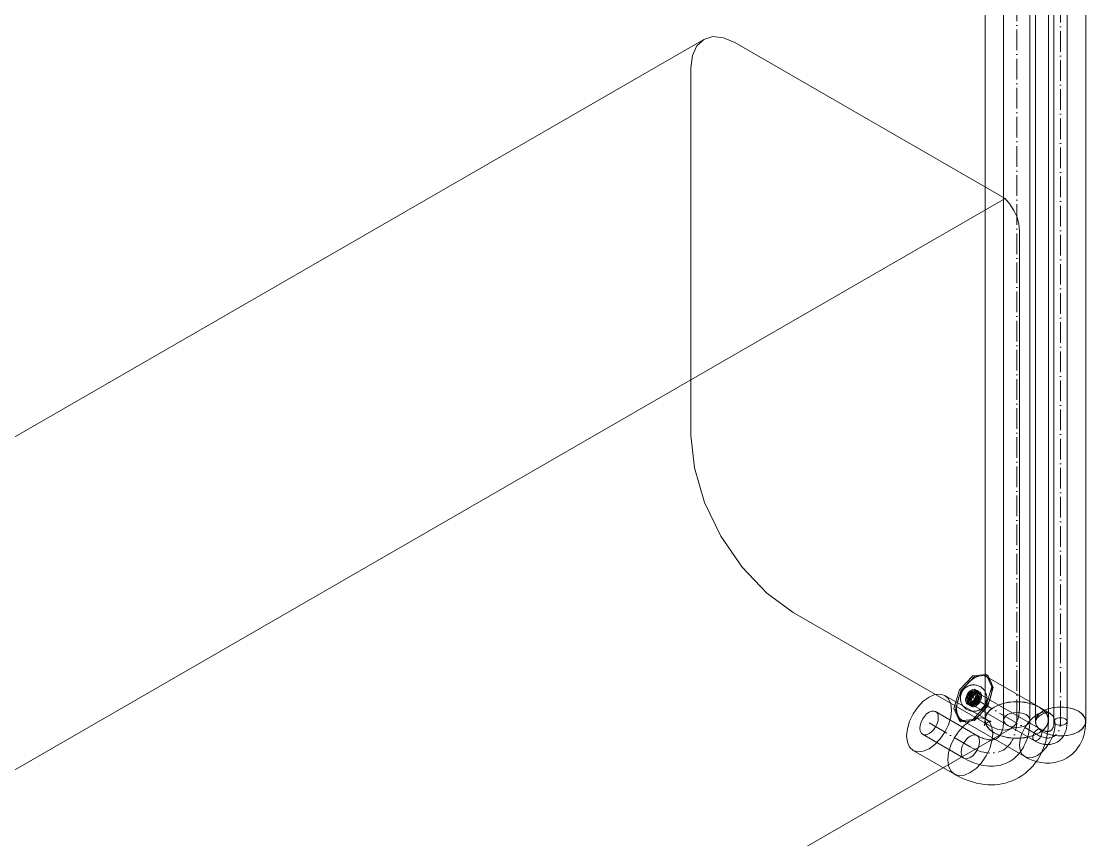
# Model space of a CAD drawing. Header units: millimetres. Extents: x -88595 to 880822, y -1054509 to -148035.
# Drawn here: x 435796 to 436312, y -346250 to -345853 of the extents above; entities that cross this region are included whole.
import ezdxf

# ---------------------------------------------------------------- set-up
doc = ezdxf.new("R2010")
doc.units = ezdxf.units.MM
doc.linetypes.add('$12$ADSK_Осевая', pattern=[14, 10, -2, 0, -2])
doc.linetypes.add('$13$ADSK_Осевая', pattern=[14, 10, -2, 0, -2])
for name, color, linetype, lineweight in [('Изоляция', 7, 'Continuous', 18), ('Оборудование', 7, 'Continuous', 18), ('Трубопровод', 7, 'Continuous', 18), ('Трубопроводы', 7, 'Continuous', 18)]:
    doc.layers.add(name, color=color, linetype=linetype, lineweight=lineweight)

# ---------------------------------------------------------------- blocks, each defined once
blk = doc.blocks.new('$0$ADSK_Настенный внутренний блок кондиционера1 - 1U24TL5FRA-A-V157-В_ОВ3_1')
at = {"layer": 'Оборудование'}
for p, q in [((142.14, -5481.21), (-570.62, -5892.73)), ((157.14, -5482.7), (287.96, -5558.22)), ((135.93, -5672.94), (135.93, -5494.94)), ((-424.8, -5969.74), (287.96, -5558.22)), ((295.03, -5573.85), (295.03, -5805.62)), ((280.89, -5813.79), (185.43, -5758.67)), ((-421.88, -6226.29), (290.89, -5814.78))]:
    blk.add_line(p, q, dxfattribs=at)
for points in [[(135.93, -5494.94, 0), (136.65, -5489.02, 0), (138.77, -5484.34, 0), (142.14, -5481.21, 0), (146.54, -5479.85, 0), (151.65, -5480.36, 0), (157.14, -5482.7, 0)], [(287.96, -5558.22, 0), (290.29, -5560.91, 0), (292.27, -5564.01, 0), (293.77, -5567.34, 0), (294.71, -5570.68, 0), (295.03, -5573.85, 0)], [(185.43, -5758.67, 0), (172.62, -5749.33, 0), (160.68, -5736.73, 0), (150.43, -5721.73, 0), (142.56, -5705.35, 0), (137.62, -5688.71, 0), (135.93, -5672.94, 0)], [(295.03, -5805.62, 0), (294.55, -5809.57, 0), (293.14, -5812.69, 0), (290.89, -5814.78, 0), (287.96, -5815.68, 0), (284.55, -5815.34, 0), (280.89, -5813.79, 0)]]:
    blk.add_polyline3d(points, dxfattribs=at)
blk = doc.blocks.new('$0$ADSK_МедьПайка_Отвод-гнутая труба - Отвод _гнутая труба_-94627-В_ОВ3_1')
at = {"layer": 'Трубопроводы', "color": 190, "true_color": 0x8000ff}
for points in [[(1332.58, 16567.39, 0), (1333.09, 16567.77, 0), (1333.4, 16568.21, 0), (1333.51, 16568.69, 0), (1333.4, 16569.16, 0), (1333.09, 16569.61, 0), (1332.58, 16569.99, 0), (1331.93, 16570.28, 0), (1331.16, 16570.46, 0), (1330.34, 16570.52, 0), (1329.52, 16570.46, 0), (1328.75, 16570.28, 0), (1328.09, 16569.99, 0)], [(1319.11, 16564.8, 0), (1319.69, 16565.05, 0), (1320.24, 16565.1, 0), (1320.7, 16564.96, 0), (1321.06, 16564.63, 0), (1321.28, 16564.13, 0), (1321.36, 16563.5, 0), (1321.28, 16562.79, 0), (1321.06, 16562.03, 0), (1320.7, 16561.29, 0), (1320.24, 16560.61, 0), (1319.69, 16560.04, 0), (1319.11, 16559.62, 0)], [(1325.46, 16564.17, 0), (1325.59, 16564.25, 0), (1325.71, 16564.34, 0), (1325.83, 16564.44, 0), (1325.94, 16564.55, 0), (1326.06, 16564.67, 0), (1326.17, 16564.82, 0), (1326.29, 16564.98, 0), (1326.4, 16565.16, 0), (1326.51, 16565.35, 0), (1326.61, 16565.57, 0), (1326.71, 16565.81, 0), (1326.8, 16566.07, 0), (1326.88, 16566.35, 0), (1326.96, 16566.65, 0), (1327.02, 16566.97, 0), (1327.07, 16567.31, 0), (1327.12, 16567.67, 0), (1327.14, 16568.04, 0), (1327.16, 16568.43, 0), (1327.16, 16568.69, 0)], [(1328.09, 16569.99, 0), (1327.59, 16569.61, 0), (1327.27, 16569.16, 0), (1327.16, 16568.69, 0), (1327.27, 16568.21, 0), (1327.59, 16567.77, 0), (1328.09, 16567.39, 0), (1328.75, 16567.1, 0), (1329.52, 16566.92, 0), (1330.34, 16566.86, 0), (1331.16, 16566.92, 0), (1331.93, 16567.1, 0), (1332.58, 16567.39, 0)], [(1328.64, 16558.67, 0), (1329.14, 16558.98, 0), (1329.61, 16559.33, 0), (1330.06, 16559.7, 0), (1330.48, 16560.11, 0), (1330.88, 16560.54, 0), (1331.24, 16560.99, 0), (1331.58, 16561.47, 0), (1331.89, 16561.97, 0), (1332.17, 16562.48, 0), (1332.42, 16563.01, 0), (1332.64, 16563.56, 0), (1332.84, 16564.11, 0), (1333.01, 16564.68, 0), (1333.15, 16565.26, 0), (1333.27, 16565.85, 0), (1333.37, 16566.45, 0), (1333.44, 16567.06, 0), (1333.48, 16567.67, 0), (1333.51, 16568.29, 0), (1333.51, 16568.69, 0)], [(1319.11, 16559.62, 0), (1318.53, 16559.37, 0), (1317.99, 16559.31, 0), (1317.53, 16559.46, 0), (1317.17, 16559.79, 0), (1316.94, 16560.28, 0), (1316.87, 16560.91, 0), (1316.94, 16561.63, 0), (1317.17, 16562.38, 0), (1317.53, 16563.12, 0), (1317.99, 16563.8, 0), (1318.53, 16564.38, 0), (1319.11, 16564.8, 0)], [(1325.46, 16564.17, 0), (1325.33, 16564.1, 0), (1325.2, 16564.04, 0), (1325.05, 16563.99, 0), (1324.9, 16563.94, 0), (1324.73, 16563.91, 0), (1324.55, 16563.88, 0), (1324.35, 16563.86, 0), (1324.14, 16563.85, 0), (1323.92, 16563.86, 0), (1323.68, 16563.88, 0), (1323.42, 16563.91, 0), (1323.15, 16563.96, 0), (1322.87, 16564.03, 0), (1322.57, 16564.12, 0), (1322.26, 16564.22, 0), (1321.94, 16564.35, 0), (1321.61, 16564.49, 0), (1321.27, 16564.65, 0), (1320.92, 16564.83, 0), (1320.7, 16564.96, 0)], [(1328.64, 16558.67, 0), (1328.12, 16558.4, 0), (1327.58, 16558.16, 0), (1327.03, 16557.96, 0), (1326.47, 16557.79, 0), (1325.9, 16557.66, 0), (1325.32, 16557.58, 0), (1324.74, 16557.52, 0), (1324.16, 16557.5, 0), (1323.57, 16557.52, 0), (1322.99, 16557.57, 0), (1322.41, 16557.64, 0), (1321.83, 16557.75, 0), (1321.25, 16557.89, 0), (1320.67, 16558.06, 0), (1320.1, 16558.25, 0), (1319.54, 16558.47, 0), (1318.98, 16558.71, 0), (1318.42, 16558.97, 0), (1317.87, 16559.26, 0), (1317.53, 16559.46, 0)]]:
    blk.add_polyline3d(points, dxfattribs=at)
blk = doc.blocks.new('$0$ADSK_МедьПайка_Отвод-гнутая труба - Отвод _гнутая труба_-3260024-В_ОВ3_1')
at = {"layer": 'Трубопроводы', "color": 134, "true_color": 0x00a6a6}
for points in [[(1302.91, 16525.67, 0), (1303.16, 16525.82, 0), (1303.4, 16526, 0), (1303.64, 16526.2, 0), (1303.87, 16526.42, 0), (1304.1, 16526.67, 0), (1304.33, 16526.96, 0), (1304.56, 16527.28, 0), (1304.78, 16527.64, 0), (1305, 16528.03, 0), (1305.2, 16528.47, 0), (1305.4, 16528.95, 0), (1305.58, 16529.47, 0), (1305.75, 16530.03, 0), (1305.9, 16530.63, 0), (1306.03, 16531.27, 0), (1306.13, 16531.94, 0), (1306.22, 16532.66, 0), (1306.27, 16533.41, 0), (1306.3, 16534.19, 0), (1306.31, 16534.7, 0)], [(1308.17, 16537.29, 0), (1307.16, 16536.54, 0), (1306.53, 16535.65, 0), (1306.31, 16534.7, 0), (1306.53, 16533.75, 0), (1307.16, 16532.87, 0), (1308.17, 16532.11, 0), (1309.49, 16531.53, 0), (1311.02, 16531.16, 0), (1312.66, 16531.04, 0), (1314.3, 16531.16, 0), (1315.84, 16531.53, 0), (1317.15, 16532.11, 0)], [(1317.15, 16532.11, 0), (1318.16, 16532.87, 0), (1318.79, 16533.75, 0), (1319.01, 16534.7, 0), (1318.79, 16535.65, 0), (1318.16, 16536.54, 0), (1317.15, 16537.29, 0), (1315.84, 16537.88, 0), (1314.3, 16538.24, 0), (1312.66, 16538.37, 0), (1311.02, 16538.24, 0), (1309.49, 16537.88, 0), (1308.17, 16537.29, 0)], [(1309.26, 16514.67, 0), (1310.25, 16515.29, 0), (1311.2, 16515.98, 0), (1312.1, 16516.73, 0), (1312.95, 16517.54, 0), (1313.74, 16518.4, 0), (1314.47, 16519.31, 0), (1315.15, 16520.26, 0), (1315.76, 16521.26, 0), (1316.32, 16522.29, 0), (1316.82, 16523.35, 0), (1317.27, 16524.44, 0), (1317.66, 16525.55, 0), (1318, 16526.69, 0), (1318.29, 16527.85, 0), (1318.53, 16529.03, 0), (1318.71, 16530.22, 0), (1318.86, 16531.44, 0), (1318.95, 16532.66, 0), (1319, 16533.91, 0), (1319.01, 16534.7, 0)], [(1290.21, 16516.56, 0), (1289.05, 16516.06, 0), (1287.96, 16515.95, 0), (1287.03, 16516.24, 0), (1286.32, 16516.9, 0), (1285.87, 16517.89, 0), (1285.72, 16519.15, 0), (1285.87, 16520.58, 0), (1286.32, 16522.09, 0), (1287.03, 16523.57, 0), (1287.96, 16524.93, 0), (1289.05, 16526.08, 0), (1290.21, 16526.93, 0)], [(1290.21, 16526.93, 0), (1291.37, 16527.42, 0), (1292.45, 16527.53, 0), (1293.38, 16527.24, 0), (1294.1, 16526.58, 0), (1294.55, 16525.59, 0), (1294.7, 16524.33, 0), (1294.55, 16522.9, 0), (1294.1, 16521.39, 0), (1293.38, 16519.91, 0), (1292.45, 16518.55, 0), (1291.37, 16517.4, 0), (1290.21, 16516.56, 0)], [(1302.91, 16525.67, 0), (1302.65, 16525.53, 0), (1302.38, 16525.41, 0), (1302.09, 16525.3, 0), (1301.78, 16525.21, 0), (1301.44, 16525.14, 0), (1301.08, 16525.08, 0), (1300.69, 16525.04, 0), (1300.27, 16525.03, 0), (1299.82, 16525.04, 0), (1299.34, 16525.08, 0), (1298.83, 16525.15, 0), (1298.28, 16525.25, 0), (1297.72, 16525.39, 0), (1297.12, 16525.56, 0), (1296.5, 16525.77, 0), (1295.86, 16526.01, 0), (1295.2, 16526.3, 0), (1294.52, 16526.62, 0), (1293.83, 16526.99, 0), (1293.38, 16527.24, 0)], [(1309.26, 16514.67, 0), (1308.22, 16514.12, 0), (1307.15, 16513.64, 0), (1306.05, 16513.24, 0), (1304.93, 16512.91, 0), (1303.79, 16512.65, 0), (1302.63, 16512.47, 0), (1301.47, 16512.37, 0), (1300.3, 16512.33, 0), (1299.13, 16512.36, 0), (1297.96, 16512.46, 0), (1296.8, 16512.61, 0), (1295.64, 16512.83, 0), (1294.48, 16513.11, 0), (1293.33, 16513.44, 0), (1292.19, 16513.82, 0), (1291.06, 16514.26, 0), (1289.94, 16514.74, 0), (1288.83, 16515.27, 0), (1287.73, 16515.85, 0), (1287.03, 16516.24, 0)]]:
    blk.add_polyline3d(points, dxfattribs=at)
blk = doc.blocks.new('$0$ADSK_МедьПайка_Муфта редукционная - Муфта редукционная медная под пайку-3259995-В_ОВ3_1')
at = {"layer": 'Трубопроводы', "color": 190, "true_color": 0x8000ff}
for p, q in [((9635.05, -8622.35), (9634.35, -8621.95)), ((9635.78, -8622.8), (9635.09, -8622.37)), ((9633.05, -8625.82), (9633.76, -8626.23)), ((9634.65, -8623.05), (9633.95, -8622.64)), ((9636.05, -8623.88), (9635.35, -8623.48)), ((9636.45, -8623.19), (9635.75, -8622.78)), ((9630.35, -8628.87), (9631.05, -8629.28)), ((9630.75, -8628.18), (9631.45, -8628.59)), ((9631.09, -8629.3), (9631.81, -8629.69)), ((9631.77, -8629.67), (9632.48, -8630.08)), ((9632.17, -8628.98), (9632.88, -8629.38))]:
    blk.add_line(p, q, dxfattribs=at)
for points in [[(9639.81, -8626.02, 0), (9639.8, -8625.8, 0), (9639.79, -8625.56, 0), (9639.77, -8625.31, 0), (9639.73, -8625.06, 0), (9639.69, -8624.79, 0), (9639.63, -8624.52, 0), (9639.55, -8624.23, 0), (9639.46, -8623.94, 0), (9639.35, -8623.64, 0), (9639.21, -8623.33, 0), (9639.05, -8623.01, 0), (9638.87, -8622.69, 0), (9638.66, -8622.37, 0), (9638.43, -8622.05, 0), (9638.16, -8621.74, 0), (9637.87, -8621.44, 0), (9637.55, -8621.15, 0), (9637.21, -8620.88, 0), (9636.85, -8620.63, 0), (9636.47, -8620.4, 0), (9636.07, -8620.2, 0), (9635.67, -8620.03, 0), (9635.26, -8619.89, 0), (9634.85, -8619.79, 0), (9634.44, -8619.71, 0), (9634.05, -8619.65, 0), (9633.66, -8619.63, 0), (9633.29, -8619.62, 0), (9632.93, -8619.64, 0), (9632.59, -8619.67, 0), (9632.27, -8619.72, 0), (9631.96, -8619.79, 0), (9631.67, -8619.86, 0), (9631.4, -8619.94, 0), (9631.14, -8620.04, 0), (9630.9, -8620.13, 0), (9630.67, -8620.23, 0), (9630.46, -8620.34, 0), (9630.26, -8620.45, 0), (9630.07, -8620.56, 0), (9629.89, -8620.67, 0), (9629.72, -8620.79, 0), (9629.56, -8620.9, 0), (9629.41, -8621.02, 0), (9629.27, -8621.14, 0), (9629.14, -8621.26, 0), (9629.01, -8621.37, 0), (9628.89, -8621.49, 0), (9628.77, -8621.61, 0), (9628.66, -8621.73, 0), (9628.55, -8621.85, 0), (9628.45, -8621.97, 0), (9628.36, -8622.09, 0), (9628.26, -8622.21, 0), (9628.18, -8622.33, 0), (9628.09, -8622.46, 0), (9628.01, -8622.58, 0), (9627.93, -8622.71, 0), (9627.86, -8622.83, 0), (9627.78, -8622.96, 0), (9627.72, -8623.09, 0), (9627.65, -8623.23, 0), (9627.58, -8623.36, 0), (9627.52, -8623.5, 0), (9627.47, -8623.64, 0), (9627.41, -8623.79, 0), (9627.36, -8623.93, 0), (9627.31, -8624.09, 0), (9627.26, -8624.24, 0), (9627.21, -8624.4, 0), (9627.17, -8624.57, 0), (9627.14, -8624.74, 0), (9627.1, -8624.92, 0), (9627.07, -8625.1, 0), (9627.05, -8625.29, 0), (9627.03, -8625.49, 0), (9627.01, -8625.69, 0), (9627.01, -8625.9, 0), (9627.01, -8626.02, 0)], [(9629.52, -8627.04, 0), (9629.61, -8626.14, 0), (9629.9, -8625.19, 0), (9630.35, -8624.25, 0), (9630.93, -8623.4, 0), (9631.61, -8622.68, 0), (9632.35, -8622.14, 0), (9633.08, -8621.83, 0), (9633.76, -8621.76, 0), (9634.35, -8621.95, 0), (9634.8, -8622.36, 0), (9635.08, -8622.99, 0), (9635.17, -8623.78, 0)], [(9634.61, -8624.1, 0), (9634.53, -8623.47, 0), (9634.31, -8622.97, 0), (9633.95, -8622.64, 0), (9633.48, -8622.49, 0), (9632.93, -8622.55, 0), (9632.35, -8622.8, 0), (9631.76, -8623.22, 0), (9631.21, -8623.8, 0), (9630.75, -8624.49, 0), (9630.39, -8625.23, 0), (9630.16, -8625.99, 0), (9630.08, -8626.72, 0)], [(9630.22, -8627.45, 0), (9630.32, -8626.55, 0), (9630.6, -8625.6, 0), (9631.05, -8624.66, 0), (9631.64, -8623.81, 0), (9632.32, -8623.09, 0), (9633.05, -8622.55, 0), (9633.78, -8622.24, 0), (9634.47, -8622.17, 0), (9635.05, -8622.35, 0), (9635.5, -8622.77, 0), (9635.78, -8623.39, 0), (9635.88, -8624.18, 0)], [(9635.88, -8624.18, 0), (9635.78, -8623.39, 0), (9635.5, -8622.77, 0), (9635.05, -8622.35, 0), (9634.47, -8622.17, 0), (9633.78, -8622.24, 0), (9633.05, -8622.55, 0), (9632.32, -8623.09, 0), (9631.64, -8623.81, 0), (9631.05, -8624.66, 0), (9630.6, -8625.6, 0), (9630.32, -8626.55, 0), (9630.22, -8627.45, 0)], [(9639.81, -8626.02, 0), (9639.8, -8626.24, 0), (9639.79, -8626.45, 0), (9639.78, -8626.65, 0), (9639.75, -8626.84, 0), (9639.73, -8627.03, 0), (9639.7, -8627.21, 0), (9639.66, -8627.38, 0), (9639.62, -8627.55, 0), (9639.58, -8627.71, 0), (9639.53, -8627.87, 0), (9639.48, -8628.03, 0), (9639.43, -8628.18, 0), (9639.38, -8628.32, 0), (9639.32, -8628.47, 0), (9639.26, -8628.61, 0), (9639.2, -8628.74, 0), (9639.13, -8628.88, 0), (9639.07, -8629.01, 0), (9639, -8629.14, 0), (9638.92, -8629.27, 0), (9638.85, -8629.39, 0), (9638.77, -8629.52, 0), (9638.68, -8629.64, 0), (9638.6, -8629.77, 0), (9638.51, -8629.89, 0), (9638.41, -8630.01, 0), (9638.31, -8630.13, 0), (9638.21, -8630.25, 0), (9638.1, -8630.37, 0), (9637.99, -8630.49, 0), (9637.87, -8630.61, 0), (9637.75, -8630.72, 0), (9637.62, -8630.84, 0), (9637.48, -8630.96, 0), (9637.33, -8631.08, 0), (9637.18, -8631.19, 0), (9637.01, -8631.31, 0), (9636.84, -8631.42, 0), (9636.66, -8631.53, 0), (9636.46, -8631.64, 0), (9636.26, -8631.75, 0), (9636.04, -8631.86, 0), (9635.8, -8631.96, 0), (9635.55, -8632.05, 0), (9635.29, -8632.14, 0), (9635.01, -8632.22, 0), (9634.71, -8632.29, 0), (9634.4, -8632.34, 0), (9634.07, -8632.39, 0), (9633.72, -8632.41, 0), (9633.35, -8632.42, 0), (9632.98, -8632.41, 0), (9632.59, -8632.37, 0), (9632.18, -8632.3, 0), (9631.78, -8632.21, 0), (9631.37, -8632.09, 0), (9630.96, -8631.94, 0), (9630.56, -8631.75, 0), (9630.17, -8631.54, 0), (9629.8, -8631.31, 0), (9629.44, -8631.05, 0), (9629.11, -8630.77, 0), (9628.8, -8630.47, 0), (9628.53, -8630.16, 0), (9628.27, -8629.85, 0), (9628.05, -8629.53, 0), (9627.85, -8629.21, 0), (9627.68, -8628.89, 0), (9627.54, -8628.57, 0), (9627.41, -8628.27, 0), (9627.31, -8627.97, 0), (9627.22, -8627.68, 0), (9627.16, -8627.4, 0), (9627.1, -8627.13, 0), (9627.06, -8626.87, 0), (9627.03, -8626.61, 0), (9627.02, -8626.37, 0), (9627.01, -8626.14, 0), (9627.01, -8626.02, 0)], [(9635.17, -8623.78, 0), (9635.08, -8624.68, 0), (9634.8, -8625.63, 0), (9634.35, -8626.56, 0), (9633.76, -8627.42, 0), (9633.08, -8628.14, 0), (9632.35, -8628.68, 0), (9631.61, -8628.99, 0), (9630.93, -8629.05, 0), (9630.35, -8628.87, 0), (9629.9, -8628.46, 0), (9629.61, -8627.83, 0), (9629.52, -8627.04, 0)], [(9630.08, -8626.72, 0), (9630.16, -8627.35, 0), (9630.39, -8627.85, 0), (9630.75, -8628.18, 0), (9631.21, -8628.33, 0), (9631.76, -8628.27, 0), (9632.35, -8628.02, 0), (9632.93, -8627.59, 0), (9633.48, -8627.02, 0), (9633.95, -8626.33, 0), (9634.31, -8625.58, 0), (9634.53, -8624.82, 0), (9634.61, -8624.1, 0)], [(9635.88, -8624.18, 0), (9635.78, -8625.09, 0), (9635.5, -8626.04, 0), (9635.05, -8626.97, 0), (9634.47, -8627.83, 0), (9633.78, -8628.55, 0), (9633.05, -8629.08, 0), (9632.32, -8629.39, 0), (9631.64, -8629.46, 0), (9631.05, -8629.28, 0), (9630.6, -8628.86, 0), (9630.32, -8628.24, 0), (9630.22, -8627.45, 0)], [(9630.22, -8627.45, 0), (9630.32, -8628.24, 0), (9630.6, -8628.86, 0), (9631.05, -8629.28, 0), (9631.64, -8629.46, 0), (9632.32, -8629.39, 0), (9633.05, -8629.08, 0), (9633.78, -8628.55, 0), (9634.47, -8627.83, 0), (9635.05, -8626.97, 0), (9635.5, -8626.04, 0), (9635.78, -8625.09, 0), (9635.88, -8624.18, 0)], [(9630.79, -8627.12, 0), (9630.87, -8626.4, 0), (9631.09, -8625.64, 0), (9631.45, -8624.89, 0), (9631.92, -8624.21, 0), (9632.47, -8623.63, 0), (9633.05, -8623.2, 0), (9633.64, -8622.96, 0), (9634.18, -8622.9, 0), (9634.65, -8623.05, 0), (9635.01, -8623.38, 0), (9635.24, -8623.88, 0), (9635.32, -8624.51, 0)], [(9635.32, -8624.51, 0), (9635.24, -8625.23, 0), (9635.01, -8625.99, 0), (9634.65, -8626.74, 0), (9634.18, -8627.43, 0), (9633.64, -8628, 0), (9633.05, -8628.43, 0), (9632.47, -8628.68, 0), (9631.92, -8628.73, 0), (9631.45, -8628.59, 0), (9631.09, -8628.26, 0), (9630.87, -8627.76, 0), (9630.79, -8627.12, 0)], [(9636.57, -8624.6, 0), (9636.47, -8623.82, 0), (9636.19, -8623.2, 0), (9635.75, -8622.78, 0), (9635.17, -8622.6, 0), (9634.49, -8622.67, 0), (9633.76, -8622.98, 0), (9633.03, -8623.51, 0), (9632.35, -8624.23, 0), (9631.77, -8625.08, 0), (9631.33, -8626.01, 0), (9631.04, -8626.95, 0), (9630.95, -8627.85, 0)], [(9630.95, -8627.85, 0), (9631.04, -8626.95, 0), (9631.33, -8626.01, 0), (9631.77, -8625.08, 0), (9632.35, -8624.23, 0), (9633.03, -8623.51, 0), (9633.76, -8622.98, 0), (9634.49, -8622.67, 0), (9635.17, -8622.6, 0), (9635.75, -8622.78, 0), (9636.19, -8623.2, 0), (9636.47, -8623.82, 0), (9636.57, -8624.6, 0)], [(9630.95, -8627.85, 0), (9631.04, -8628.63, 0), (9631.33, -8629.25, 0), (9631.77, -8629.67, 0), (9632.35, -8629.85, 0), (9633.03, -8629.78, 0), (9633.76, -8629.47, 0), (9634.49, -8628.94, 0), (9635.17, -8628.23, 0), (9635.75, -8627.37, 0), (9636.19, -8626.44, 0), (9636.47, -8625.5, 0), (9636.57, -8624.6, 0)], [(9636.57, -8624.6, 0), (9636.47, -8625.5, 0), (9636.19, -8626.44, 0), (9635.75, -8627.37, 0), (9635.17, -8628.23, 0), (9634.49, -8628.94, 0), (9633.76, -8629.47, 0), (9633.03, -8629.78, 0), (9632.35, -8629.85, 0), (9631.77, -8629.67, 0), (9631.33, -8629.25, 0), (9631.04, -8628.63, 0), (9630.95, -8627.85, 0)], [(9636, -8624.93, 0), (9635.93, -8624.3, 0), (9635.7, -8623.81, 0), (9635.35, -8623.48, 0), (9634.88, -8623.33, 0), (9634.34, -8623.39, 0), (9633.76, -8623.63, 0), (9633.18, -8624.06, 0), (9632.64, -8624.63, 0), (9632.17, -8625.31, 0), (9631.82, -8626.05, 0), (9631.59, -8626.81, 0), (9631.51, -8627.52, 0)], [(9631.51, -8627.52, 0), (9631.59, -8628.15, 0), (9631.82, -8628.64, 0), (9632.17, -8628.98, 0), (9632.64, -8629.12, 0), (9633.18, -8629.07, 0), (9633.76, -8628.82, 0), (9634.34, -8628.39, 0), (9634.88, -8627.82, 0), (9635.35, -8627.14, 0), (9635.7, -8626.4, 0), (9635.93, -8625.64, 0), (9636, -8624.93, 0)], [(9637.28, -8625.01, 0), (9637.18, -8624.23, 0), (9636.9, -8623.61, 0), (9636.45, -8623.19, 0), (9635.87, -8623.01, 0), (9635.19, -8623.08, 0), (9634.47, -8623.39, 0), (9633.74, -8623.92, 0), (9633.06, -8624.63, 0), (9632.48, -8625.49, 0), (9632.03, -8626.42, 0), (9631.75, -8627.36, 0), (9631.66, -8628.26, 0)], [(9631.66, -8628.26, 0), (9631.75, -8629.04, 0), (9632.03, -8629.66, 0), (9632.48, -8630.08, 0), (9633.06, -8630.26, 0), (9633.74, -8630.19, 0), (9634.47, -8629.88, 0), (9635.19, -8629.35, 0), (9635.87, -8628.63, 0), (9636.45, -8627.78, 0), (9636.9, -8626.85, 0), (9637.18, -8625.91, 0), (9637.28, -8625.01, 0)], [(9632.22, -8627.93, 0), (9632.3, -8627.22, 0), (9632.52, -8626.46, 0), (9632.88, -8625.72, 0), (9633.34, -8625.04, 0), (9633.89, -8624.47, 0), (9634.47, -8624.04, 0), (9635.05, -8623.79, 0), (9635.59, -8623.74, 0), (9636.05, -8623.88, 0), (9636.41, -8624.22, 0), (9636.64, -8624.71, 0), (9636.71, -8625.34, 0)], [(9636.71, -8625.34, 0), (9636.64, -8626.05, 0), (9636.41, -8626.81, 0), (9636.05, -8627.55, 0), (9635.59, -8628.23, 0), (9635.05, -8628.8, 0), (9634.47, -8629.23, 0), (9633.89, -8629.47, 0), (9633.34, -8629.53, 0), (9632.88, -8629.38, 0), (9632.52, -8629.05, 0), (9632.3, -8628.56, 0), (9632.22, -8627.93, 0)]]:
    blk.add_polyline3d(points, dxfattribs=at)

msp = doc.modelspace()

# ---------------------------------------------------------------- linework, layer by layer
at = {"layer": 'Изоляция', "color": 190, "true_color": 0x8000ff}
for p, q in [((436287.2, -345681.87), (436287.2, -346192.38)), ((436311.55, -346192.38), (436311.55, -345681.87)), ((436264.15, -346170.02), (436263.44, -346169.61)), ((436294.24, -346188.32), (436263.75, -346170.71)), ((436250.46, -346192.09), (436251.17, -346192.49)), ((436251.57, -346191.8), (436282.07, -346209.41))]:
    msp.add_line(p, q, dxfattribs=at)
at = {"layer": 'Изоляция', "color": 134, "true_color": 0x00a6a6}
for p, q in [((436262.82, -345707.08), (436262.82, -346191.67)), ((436293.52, -346191.67), (436293.52, -345707.08)), ((436263.39, -346191.34), (436243.41, -346179.8)), ((436228.06, -346206.39), (436248.04, -346217.92))]:
    msp.add_line(p, q, dxfattribs=at)
at = {"layer": 'Изоляция', "color": 190, "true_color": 0x8000ff}
for points in [[(436247.78, -346186.15, 0), (436250.46, -346177.1, 0), (436256.95, -346170.26, 0)], [(436257.66, -346170.66, 0), (436251.17, -346177.51, 0), (436248.48, -346186.56, 0)], [(436249.05, -346186.23, 0), (436249.34, -346183.49, 0), (436250.2, -346180.59, 0), (436251.57, -346177.74, 0), (436253.35, -346175.13, 0), (436255.43, -346172.94, 0), (436257.66, -346171.32, 0)], [(436256.95, -346170.26, 0), (436263.44, -346169.61, 0), (436266.13, -346175.55, 0)], [(436266.83, -346175.96, 0), (436264.15, -346170.02, 0), (436257.66, -346170.66, 0)], [(436257.66, -346171.32, 0), (436259.89, -346170.37, 0), (436261.96, -346170.16, 0), (436263.75, -346170.71, 0), (436265.11, -346171.98, 0), (436265.98, -346173.88, 0), (436266.27, -346176.29, 0)], [(436266.13, -346175.55, 0), (436263.44, -346184.6, 0), (436256.95, -346191.44, 0)], [(436257.66, -346191.85, 0), (436264.15, -346185, 0), (436266.83, -346175.96, 0)], [(436266.27, -346176.29, 0), (436265.98, -346179.03, 0), (436265.11, -346181.92, 0), (436263.75, -346184.77, 0), (436261.96, -346187.38, 0), (436259.89, -346189.57, 0), (436257.66, -346191.2, 0)], [(436256.95, -346191.44, 0), (436250.46, -346192.09, 0), (436247.78, -346186.15, 0)], [(436248.48, -346186.56, 0), (436251.17, -346192.49, 0), (436257.66, -346191.85, 0)], [(436257.66, -346191.2, 0), (436255.43, -346192.15, 0), (436253.35, -346192.35, 0), (436251.57, -346191.8, 0), (436250.2, -346190.53, 0), (436249.34, -346188.63, 0), (436249.05, -346186.23, 0)], [(436290.77, -346197.35, 0), (436288.83, -346195.9, 0), (436287.62, -346194.2, 0), (436287.2, -346192.38, 0), (436287.62, -346190.56, 0), (436288.83, -346188.87, 0), (436290.77, -346187.41, 0)], [(436290.77, -346187.41, 0), (436289.07, -346188.64, 0), (436287.89, -346190.06, 0), (436287.28, -346191.6, 0), (436287.28, -346193.17, 0), (436287.89, -346194.71, 0), (436289.07, -346196.12, 0), (436290.77, -346197.35, 0)], [(436290.77, -346187.41, 0), (436293.29, -346186.3, 0), (436296.23, -346185.59, 0), (436299.38, -346185.35, 0), (436302.53, -346185.59, 0), (436305.47, -346186.3, 0), (436307.99, -346187.41, 0)], [(436307.99, -346187.41, 0), (436305.85, -346186.43, 0), (436303.4, -346185.75, 0), (436300.74, -346185.4, 0), (436298.01, -346185.4, 0), (436295.36, -346185.75, 0), (436292.9, -346186.43, 0), (436290.77, -346187.41, 0)], [(436307.99, -346187.41, 0), (436309.92, -346188.87, 0), (436311.14, -346190.56, 0), (436311.55, -346192.38, 0), (436311.14, -346194.2, 0), (436309.92, -346195.9, 0), (436307.99, -346197.35, 0)], [(436307.99, -346197.35, 0), (436309.69, -346196.12, 0), (436310.87, -346194.7, 0), (436311.48, -346193.17, 0), (436311.48, -346191.59, 0), (436310.87, -346190.06, 0), (436309.69, -346188.64, 0), (436307.99, -346187.41, 0)], [(436288.15, -346188.92, 0), (436285.93, -346190.55, 0), (436283.85, -346192.74, 0), (436282.07, -346195.35, 0), (436280.7, -346198.2, 0), (436279.84, -346201.09, 0), (436279.54, -346203.83, 0)], [(436279.54, -346203.83, 0), (436279.84, -346201.09, 0), (436280.7, -346198.2, 0), (436282.07, -346195.35, 0), (436283.85, -346192.74, 0), (436285.93, -346190.55, 0), (436288.15, -346188.92, 0)], [(436290, -346189.11, 0), (436289.6, -346189.36, 0), (436289.22, -346189.63, 0), (436288.87, -346189.93, 0), (436288.55, -346190.23, 0), (436288.27, -346190.53, 0), (436288.03, -346190.83, 0), (436287.83, -346191.12, 0), (436287.66, -346191.4, 0), (436287.52, -346191.65, 0), (436287.41, -346191.87, 0), (436287.33, -346192.06, 0), (436287.28, -346192.23, 0), (436287.24, -346192.36, 0), (436287.21, -346192.45, 0), (436287.2, -346192.51, 0), (436287.2, -346192.54, 0), (436287.2, -346192.54, 0)], [(436287.2, -346192.54, 0), (436287.2, -346192.53, 0), (436287.2, -346192.48, 0), (436287.2, -346192.41, 0), (436287.2, -346192.38, 0)], [(436296.76, -346193.89, 0), (436296.47, -346191.49, 0), (436295.61, -346189.59, 0), (436294.24, -346188.32, 0), (436292.46, -346187.77, 0), (436290.38, -346187.98, 0), (436288.15, -346188.92, 0)], [(436288.15, -346188.92, 0), (436290.38, -346187.98, 0), (436292.46, -346187.77, 0), (436294.24, -346188.32, 0), (436295.61, -346189.59, 0), (436296.47, -346191.49, 0), (436296.76, -346193.89, 0)], [(436290, -346189.11, 0), (436290.42, -346188.88, 0), (436290.85, -346188.69, 0), (436291.28, -346188.53, 0), (436291.7, -346188.41, 0), (436292.1, -346188.32, 0), (436292.49, -346188.26, 0), (436292.84, -346188.23, 0), (436293.16, -346188.22, 0), (436293.44, -346188.23, 0), (436293.69, -346188.25, 0), (436293.9, -346188.27, 0), (436294.07, -346188.31, 0), (436294.2, -346188.34, 0), (436294.29, -346188.36, 0), (436294.35, -346188.38, 0), (436294.38, -346188.39, 0), (436294.38, -346188.4, 0)], [(436294.38, -346188.4, 0), (436294.37, -346188.39, 0), (436294.33, -346188.37, 0), (436294.26, -346188.33, 0), (436294.24, -346188.32, 0)], [(436302.18, -346210.19, 0), (436303.2, -346209.55, 0), (436304.18, -346208.85, 0), (436305.1, -346208.08, 0), (436305.96, -346207.26, 0), (436306.75, -346206.4, 0), (436307.47, -346205.5, 0), (436308.13, -346204.57, 0), (436308.71, -346203.62, 0), (436309.24, -346202.66, 0), (436309.7, -346201.69, 0), (436310.1, -346200.71, 0), (436310.44, -346199.73, 0), (436310.73, -346198.76, 0), (436310.97, -346197.78, 0), (436311.17, -346196.81, 0), (436311.32, -346195.84, 0), (436311.43, -346194.88, 0), (436311.51, -346193.93, 0), (436311.55, -346192.98, 0), (436311.55, -346192.38, 0)], [(436288.15, -346208.8, 0), (436290.38, -346207.18, 0), (436292.46, -346204.99, 0), (436294.24, -346202.38, 0), (436295.61, -346199.53, 0), (436296.47, -346196.64, 0), (436296.76, -346193.89, 0)], [(436296.76, -346193.89, 0), (436296.47, -346196.64, 0), (436295.61, -346199.53, 0), (436294.24, -346202.38, 0), (436292.46, -346204.99, 0), (436290.38, -346207.18, 0), (436288.15, -346208.8, 0)], [(436307.99, -346197.35, 0), (436305.47, -346198.47, 0), (436302.53, -346199.17, 0), (436299.38, -346199.41, 0), (436296.23, -346199.17, 0), (436293.29, -346198.47, 0), (436290.77, -346197.35, 0)], [(436290.77, -346197.35, 0), (436292.9, -346198.34, 0), (436295.36, -346199.02, 0), (436298.02, -346199.37, 0), (436300.74, -346199.37, 0), (436303.4, -346199.02, 0), (436305.86, -346198.33, 0), (436307.99, -346197.35, 0)], [(436279.54, -346203.83, 0), (436279.84, -346206.24, 0), (436280.7, -346208.14, 0), (436282.07, -346209.41, 0), (436283.85, -346209.96, 0), (436285.93, -346209.75, 0), (436288.15, -346208.8, 0)], [(436288.15, -346208.8, 0), (436285.93, -346209.75, 0), (436283.85, -346209.96, 0), (436282.07, -346209.41, 0), (436280.7, -346208.14, 0), (436279.84, -346206.24, 0), (436279.54, -346203.83, 0)], [(436302.18, -346210.19, 0), (436301.11, -346210.76, 0), (436300.01, -346211.25, 0), (436298.89, -346211.67, 0), (436297.75, -346212, 0), (436296.61, -346212.25, 0), (436295.47, -346212.43, 0), (436294.34, -346212.53, 0), (436293.22, -346212.57, 0), (436292.13, -346212.54, 0), (436291.06, -346212.45, 0), (436290.01, -346212.31, 0), (436288.99, -346212.12, 0), (436288, -346211.88, 0), (436287.03, -346211.6, 0), (436286.09, -346211.29, 0), (436285.18, -346210.94, 0), (436284.29, -346210.55, 0), (436283.43, -346210.14, 0), (436282.59, -346209.7, 0), (436282.07, -346209.41, 0)]]:
    msp.add_polyline3d(points, dxfattribs=at)
at = {"layer": 'Изоляция', "color": 134, "true_color": 0x00a6a6}
for points in [[(436224.88, -346199.36, 0), (436225.25, -346195.91, 0), (436226.34, -346192.26, 0), (436228.06, -346188.67, 0), (436230.31, -346185.38, 0), (436232.93, -346182.61, 0), (436235.74, -346180.56, 0)], [(436235.74, -346180.56, 0), (436238.55, -346179.37, 0), (436241.17, -346179.11, 0), (436243.41, -346179.8, 0), (436245.14, -346181.4, 0), (436246.22, -346183.8, 0), (436246.59, -346186.83, 0)], [(436246.59, -346186.83, 0), (436246.22, -346190.29, 0), (436245.14, -346193.94, 0), (436243.41, -346197.53, 0), (436241.17, -346200.82, 0), (436238.55, -346203.58, 0), (436235.74, -346205.63, 0)], [(436267.31, -346197.93, 0), (436264.87, -346196.1, 0), (436263.34, -346193.96, 0), (436262.82, -346191.67, 0), (436263.34, -346189.37, 0), (436264.87, -346187.24, 0), (436267.31, -346185.4, 0)], [(436267.31, -346185.4, 0), (436265.17, -346186.95, 0), (436263.68, -346188.74, 0), (436262.91, -346190.68, 0), (436262.91, -346192.66, 0), (436263.68, -346194.6, 0), (436265.17, -346196.38, 0), (436267.31, -346197.93, 0)], [(436267.31, -346185.4, 0), (436270.49, -346183.99, 0), (436274.19, -346183.11, 0), (436278.17, -346182.81, 0), (436282.14, -346183.11, 0), (436285.84, -346183.99, 0), (436289.02, -346185.4, 0)], [(436289.02, -346185.4, 0), (436286.33, -346184.16, 0), (436283.23, -346183.3, 0), (436279.88, -346182.86, 0), (436276.44, -346182.86, 0), (436273.09, -346183.3, 0), (436270, -346184.16, 0), (436267.31, -346185.4, 0)], [(436289.02, -346185.4, 0), (436291.46, -346187.24, 0), (436292.99, -346189.37, 0), (436293.52, -346191.67, 0), (436292.99, -346193.96, 0), (436291.46, -346196.1, 0), (436289.02, -346197.93, 0)], [(436289.02, -346197.93, 0), (436291.16, -346196.38, 0), (436292.65, -346194.59, 0), (436293.42, -346192.66, 0), (436293.42, -346190.67, 0), (436292.65, -346188.74, 0), (436291.16, -346186.95, 0), (436289.02, -346185.4, 0)], [(436255.71, -346192.1, 0), (436252.91, -346194.15, 0), (436250.29, -346196.91, 0), (436248.04, -346200.2, 0), (436246.31, -346203.79, 0), (436245.23, -346207.44, 0), (436244.86, -346210.9, 0)], [(436244.86, -346210.9, 0), (436245.23, -346207.44, 0), (436246.31, -346203.79, 0), (436248.04, -346200.2, 0), (436250.29, -346196.91, 0), (436252.91, -346194.15, 0), (436255.71, -346192.1, 0)], [(436266.57, -346198.36, 0), (436266.2, -346195.33, 0), (436265.11, -346192.94, 0), (436263.39, -346191.34, 0), (436261.14, -346190.64, 0), (436258.52, -346190.9, 0), (436255.71, -346192.1, 0)], [(436255.71, -346192.1, 0), (436258.52, -346190.9, 0), (436261.14, -346190.64, 0), (436263.39, -346191.34, 0), (436265.11, -346192.94, 0), (436266.2, -346195.33, 0), (436266.57, -346198.36, 0)], [(436262.47, -346194.28, 0), (436262.48, -346194.25, 0), (436262.51, -346194.17, 0), (436262.55, -346194.04, 0), (436262.6, -346193.86, 0), (436262.65, -346193.62, 0), (436262.7, -346193.33, 0), (436262.75, -346192.99, 0), (436262.78, -346192.6, 0), (436262.81, -346192.16, 0), (436262.82, -346191.68, 0), (436262.82, -346191.67, 0)], [(436265.82, -346192.34, 0), (436265.79, -346192.34, 0), (436265.71, -346192.32, 0), (436265.58, -346192.3, 0), (436265.4, -346192.25, 0), (436265.17, -346192.17, 0), (436264.89, -346192.07, 0), (436264.57, -346191.94, 0), (436264.21, -346191.77, 0), (436263.82, -346191.58, 0), (436263.4, -346191.34, 0), (436263.39, -346191.34, 0)], [(436263.91, -346192.91, 0), (436264.2, -346192.75, 0), (436264.5, -346192.62, 0), (436264.78, -346192.52, 0), (436265.04, -346192.44, 0), (436265.28, -346192.39, 0), (436265.48, -346192.36, 0), (436265.64, -346192.34, 0), (436265.75, -346192.34, 0), (436265.81, -346192.34, 0), (436265.82, -346192.34, 0)], [(436279.26, -346219.5, 0), (436280.79, -346218.55, 0), (436282.24, -346217.49, 0), (436283.61, -346216.35, 0), (436284.89, -346215.13, 0), (436286.07, -346213.83, 0), (436287.16, -346212.48, 0), (436288.16, -346211.08, 0), (436289.05, -346209.63, 0), (436289.85, -346208.16, 0), (436290.56, -346206.65, 0), (436291.19, -346205.13, 0), (436291.73, -346203.6, 0), (436292.19, -346202.05, 0), (436292.58, -346200.49, 0), (436292.89, -346198.93, 0), (436293.14, -346197.37, 0), (436293.32, -346195.8, 0), (436293.44, -346194.23, 0), (436293.5, -346192.66, 0), (436293.52, -346191.67, 0)], [(436263.91, -346192.91, 0), (436263.64, -346193.08, 0), (436263.38, -346193.27, 0), (436263.15, -346193.46, 0), (436262.95, -346193.65, 0), (436262.78, -346193.83, 0), (436262.65, -346193.99, 0), (436262.56, -346194.12, 0), (436262.5, -346194.22, 0), (436262.48, -346194.27, 0), (436262.47, -346194.28, 0)], [(436235.74, -346205.63, 0), (436232.93, -346206.83, 0), (436230.31, -346207.08, 0), (436228.06, -346206.39, 0), (436226.34, -346204.79, 0), (436225.25, -346202.39, 0), (436224.88, -346199.36, 0)], [(436255.71, -346217.16, 0), (436258.52, -346215.11, 0), (436261.14, -346212.35, 0), (436263.39, -346209.06, 0), (436265.11, -346205.47, 0), (436266.2, -346201.82, 0), (436266.57, -346198.36, 0)], [(436266.57, -346198.36, 0), (436266.2, -346201.82, 0), (436265.11, -346205.47, 0), (436263.39, -346209.06, 0), (436261.14, -346212.35, 0), (436258.52, -346215.11, 0), (436255.71, -346217.16, 0)], [(436289.02, -346197.93, 0), (436285.84, -346199.34, 0), (436282.14, -346200.23, 0), (436278.17, -346200.53, 0), (436274.19, -346200.23, 0), (436270.49, -346199.34, 0), (436267.31, -346197.93, 0)], [(436267.31, -346197.93, 0), (436270, -346199.17, 0), (436273.1, -346200.03, 0), (436276.45, -346200.48, 0), (436279.89, -346200.47, 0), (436283.24, -346200.03, 0), (436286.33, -346199.17, 0), (436289.02, -346197.93, 0)], [(436244.86, -346210.9, 0), (436245.23, -346213.93, 0), (436246.31, -346216.32, 0), (436248.04, -346217.92, 0), (436250.29, -346218.62, 0), (436252.91, -346218.36, 0), (436255.71, -346217.16, 0)], [(436255.71, -346217.16, 0), (436252.91, -346218.36, 0), (436250.29, -346218.62, 0), (436248.04, -346217.92, 0), (436246.31, -346216.32, 0), (436245.23, -346213.93, 0), (436244.86, -346210.9, 0)], [(436279.26, -346219.5, 0), (436277.68, -346220.34, 0), (436276.04, -346221.07, 0), (436274.37, -346221.68, 0), (436272.67, -346222.18, 0), (436270.96, -346222.56, 0), (436269.24, -346222.83, 0), (436267.53, -346222.99, 0), (436265.83, -346223.04, 0), (436264.15, -346223, 0), (436262.49, -346222.86, 0), (436260.86, -346222.64, 0), (436259.26, -346222.34, 0), (436257.69, -346221.97, 0), (436256.15, -346221.52, 0), (436254.64, -346221.01, 0), (436253.17, -346220.45, 0), (436251.72, -346219.82, 0), (436250.3, -346219.14, 0), (436248.91, -346218.41, 0), (436248.04, -346217.92, 0)]]:
    msp.add_polyline3d(points, dxfattribs=at)
at = {"layer": 'Трубопровод', "color": 190, "true_color": 0x8000ff}
for p, q in [((436296.2, -345681.87), (436296.2, -346192.38)), ((436302.55, -346192.38), (436302.55, -345681.87)), ((436289.74, -346196.11), (436259.25, -346178.51)), ((436256.07, -346184.01), (436286.57, -346201.61))]:
    msp.add_line(p, q, dxfattribs=at)
at = {"layer": 'Трубопровод', "color": 190, "linetype": '$12$ADSK_Осевая', "true_color": 0x8000ff}
for p, q in [((436299.38, -346192.38), (436299.38, -345681.87)), ((436299.38, -346192.38), (436299.38, -345681.87)), ((436257.66, -346181.26), (436288.15, -346198.86)), ((436257.66, -346181.26), (436288.15, -346198.86))]:
    msp.add_line(p, q, dxfattribs=at)
at = {"layer": 'Трубопровод', "color": 134, "true_color": 0x00a6a6}
for p, q in [((436271.82, -345707.08), (436271.82, -346191.67)), ((436284.52, -346191.67), (436284.52, -345707.08)), ((436258.89, -346199.13), (436238.91, -346187.6)), ((436232.56, -346198.6), (436252.54, -346210.13))]:
    msp.add_line(p, q, dxfattribs=at)
at = {"layer": 'Трубопровод', "color": 134, "linetype": '$12$ADSK_Осевая', "true_color": 0x00a6a6}
for p, q in [((436278.17, -346191.67), (436278.17, -345707.08)), ((436278.17, -346191.67), (436278.17, -345707.08)), ((436235.74, -346193.1), (436255.71, -346204.63)), ((436235.74, -346193.1), (436255.71, -346204.63))]:
    msp.add_line(p, q, dxfattribs=at)
at = {"layer": 'Трубопровод', "color": 190, "true_color": 0x8000ff}
for points in [[(436255.41, -346182.55, 0), (436255.49, -346181.84, 0), (436255.72, -346181.08, 0), (436256.07, -346180.34, 0), (436256.54, -346179.66, 0), (436257.08, -346179.09, 0), (436257.66, -346178.67, 0)], [(436257.66, -346178.67, 0), (436258.24, -346178.42, 0), (436258.78, -346178.36, 0), (436259.25, -346178.51, 0), (436259.6, -346178.84, 0), (436259.83, -346179.34, 0), (436259.9, -346179.96, 0)], [(436259.9, -346179.96, 0), (436259.83, -346180.68, 0), (436259.6, -346181.43, 0), (436259.25, -346182.17, 0), (436258.78, -346182.85, 0), (436258.24, -346183.43, 0), (436257.66, -346183.85, 0)], [(436257.66, -346183.85, 0), (436257.08, -346184.1, 0), (436256.54, -346184.15, 0), (436256.07, -346184.01, 0), (436255.72, -346183.68, 0), (436255.49, -346183.18, 0), (436255.41, -346182.55, 0)], [(436297.13, -346193.68, 0), (436296.63, -346193.3, 0), (436296.31, -346192.86, 0), (436296.2, -346192.38, 0), (436296.31, -346191.91, 0), (436296.63, -346191.47, 0), (436297.13, -346191.09, 0)], [(436297.13, -346191.09, 0), (436297.79, -346190.8, 0), (436298.56, -346190.61, 0), (436299.38, -346190.55, 0), (436300.2, -346190.61, 0), (436300.97, -346190.8, 0), (436301.62, -346191.09, 0)], [(436301.62, -346191.09, 0), (436302.13, -346191.47, 0), (436302.45, -346191.91, 0), (436302.55, -346192.38, 0), (436302.45, -346192.86, 0), (436302.13, -346193.3, 0), (436301.62, -346193.68, 0)], [(436288.15, -346196.27, 0), (436287.57, -346196.7, 0), (436287.03, -346197.27, 0), (436286.57, -346197.95, 0), (436286.21, -346198.69, 0), (436285.98, -346199.44, 0), (436285.91, -346200.16, 0)], [(436290.4, -346197.57, 0), (436290.32, -346196.94, 0), (436290.1, -346196.44, 0), (436289.74, -346196.11, 0), (436289.28, -346195.97, 0), (436288.73, -346196.02, 0), (436288.15, -346196.27, 0)], [(436288.15, -346201.46, 0), (436288.73, -346201.03, 0), (436289.28, -346200.46, 0), (436289.74, -346199.78, 0), (436290.1, -346199.04, 0), (436290.32, -346198.28, 0), (436290.4, -346197.57, 0)], [(436301.62, -346193.68, 0), (436300.97, -346193.97, 0), (436300.2, -346194.15, 0), (436299.38, -346194.22, 0), (436298.56, -346194.15, 0), (436297.79, -346193.97, 0), (436297.13, -346193.68, 0)], [(436285.91, -346200.16, 0), (436285.98, -346200.79, 0), (436286.21, -346201.28, 0), (436286.57, -346201.61, 0), (436287.03, -346201.76, 0), (436287.57, -346201.7, 0), (436288.15, -346201.46, 0)]]:
    msp.add_polyline3d(points, dxfattribs=at)
at = {"layer": 'Трубопровод', "color": 134, "true_color": 0x00a6a6}
for points in [[(436235.74, -346187.91, 0), (436236.9, -346187.42, 0), (436237.98, -346187.31, 0), (436238.91, -346187.6, 0), (436239.63, -346188.26, 0), (436240.08, -346189.25, 0), (436240.23, -346190.5, 0)], [(436231.25, -346195.69, 0), (436231.4, -346194.26, 0), (436231.85, -346192.75, 0), (436232.56, -346191.26, 0), (436233.49, -346189.9, 0), (436234.58, -346188.76, 0), (436235.74, -346187.91, 0)], [(436240.23, -346190.5, 0), (436240.08, -346191.94, 0), (436239.63, -346193.44, 0), (436238.91, -346194.93, 0), (436237.98, -346196.29, 0), (436236.9, -346197.43, 0), (436235.74, -346198.28, 0)], [(436273.68, -346194.26, 0), (436272.67, -346193.5, 0), (436272.03, -346192.62, 0), (436271.82, -346191.67, 0), (436272.03, -346190.72, 0), (436272.67, -346189.84, 0), (436273.68, -346189.08, 0)], [(436273.68, -346189.08, 0), (436274.99, -346188.49, 0), (436276.52, -346188.13, 0), (436278.17, -346188, 0), (436279.81, -346188.13, 0), (436281.34, -346188.49, 0), (436282.66, -346189.08, 0)], [(436282.66, -346189.08, 0), (436283.66, -346189.84, 0), (436284.3, -346190.72, 0), (436284.52, -346191.67, 0), (436284.3, -346192.62, 0), (436283.66, -346193.5, 0), (436282.66, -346194.26, 0)], [(436235.74, -346198.28, 0), (436234.58, -346198.78, 0), (436233.49, -346198.88, 0), (436232.56, -346198.6, 0), (436231.85, -346197.93, 0), (436231.4, -346196.94, 0), (436231.25, -346195.69, 0)], [(436282.66, -346194.26, 0), (436281.34, -346194.84, 0), (436279.81, -346195.21, 0), (436278.17, -346195.33, 0), (436276.52, -346195.21, 0), (436274.99, -346194.84, 0), (436273.68, -346194.26, 0)], [(436255.71, -346199.45, 0), (436254.55, -346200.29, 0), (436253.47, -346201.44, 0), (436252.54, -346202.8, 0), (436251.83, -346204.28, 0), (436251.38, -346205.79, 0), (436251.22, -346207.22, 0)], [(436260.2, -346202.04, 0), (436260.05, -346200.78, 0), (436259.6, -346199.79, 0), (436258.89, -346199.13, 0), (436257.96, -346198.84, 0), (436256.88, -346198.95, 0), (436255.71, -346199.45, 0)], [(436255.71, -346209.81, 0), (436256.88, -346208.97, 0), (436257.96, -346207.82, 0), (436258.89, -346206.46, 0), (436259.6, -346204.98, 0), (436260.05, -346203.47, 0), (436260.2, -346202.04, 0)], [(436251.22, -346207.22, 0), (436251.38, -346208.48, 0), (436251.83, -346209.47, 0), (436252.54, -346210.13, 0), (436253.47, -346210.42, 0), (436254.55, -346210.31, 0), (436255.71, -346209.81, 0)]]:
    msp.add_polyline3d(points, dxfattribs=at)
at = {"layer": 'Трубопроводы', "color": 134, "linetype": '$13$ADSK_Осевая', "true_color": 0x00a6a6}
msp.add_ellipse((436255.71, -346178.71), major_axis=(-15.88, 27.5), ratio=0.57735, start_param=2.356194, end_param=3.926991, dxfattribs=at)
at = {"layer": 'Трубопроводы', "color": 190, "linetype": '$13$ADSK_Осевая', "true_color": 0x8000ff}
msp.add_ellipse((436288.15, -346185.9), major_axis=(-7.94, 13.75), ratio=0.57735, start_param=2.356194, end_param=3.926991, dxfattribs=at)

# ---------------------------------------------------------------- block references
at = {"layer": 'Оборудование'}
msp.add_blockref('$0$ADSK_Настенный внутренний блок кондиционера1 - 1U24TL5FRA-A-V157-В_ОВ3_1', (435984.55, -340380.94), dxfattribs=at)
at = {"layer": 'Трубопроводы', "color": 190, "true_color": 0x8000ff}
for name, p in [('$0$ADSK_МедьПайка_Муфта редукционная - Муфта редукционная медная под пайку-3259995-В_ОВ3_1', (426623.9, -337555.03)), ('$0$ADSK_МедьПайка_Отвод-гнутая труба - Отвод _гнутая труба_-94627-В_ОВ3_1', (434969.04, -362761.07))]:
    msp.add_blockref(name, p, dxfattribs=at)
at = {"layer": 'Трубопроводы', "color": 134, "true_color": 0x00a6a6}
msp.add_blockref('$0$ADSK_МедьПайка_Отвод-гнутая труба - Отвод _гнутая труба_-3260024-В_ОВ3_1', (434965.51, -362726.37), dxfattribs=at)

doc.saveas('drawing.dxf')
